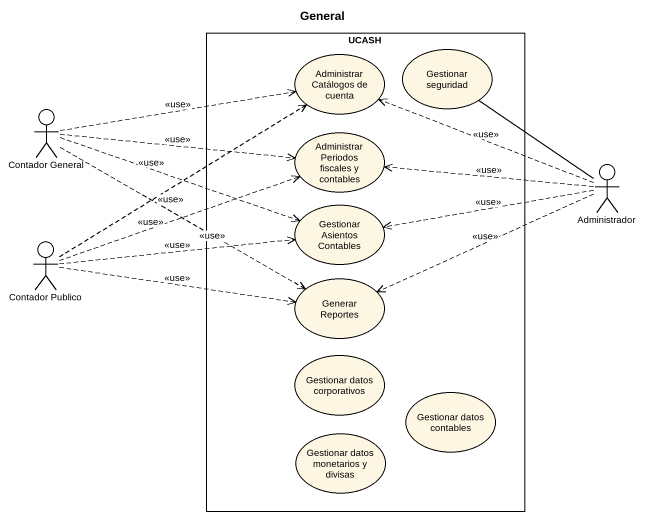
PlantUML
@startuml
title General
rectangle UCASH {
  usecase "Administrar Catálogos de cuenta" as Administrar_Catálogos_de
  usecase "Gestionar seguridad" as Gestionar_seguridad
  usecase "Administrar Periodos fiscales y contables" as Administrar_Periodos
  usecase "Gestionar Asientos Contables" as Gestionar_Asientos_Contables
  usecase "Generar Reportes" as Generar_Reportes
  usecase "Gestionar datos corporativos" as Gestionar_datos_corporativos
  usecase "Gestionar datos contables" as Gestionar_datos_contables
  usecase "Gestionar datos monetarios y divisas" as Gestionar_datos_monetarios
}
actor "Contador General" as Contador_General
actor Administrador
actor "Contador Publico" as Contador_Publico
Contador_General .right.> Administrar_Catálogos_de : <<use>>
Contador_General .right.> Administrar_Periodos : <<use>>
Contador_General .right.> Gestionar_Asientos_Contables : <<use>>
Contador_General .right.> Generar_Reportes : <<use>>
Administrador .left.> Administrar_Catálogos_de : <<use>>
Administrador -up- Gestionar_seguridad
Administrador .left.> Administrar_Periodos : <<use>>
Administrador .left.> Gestionar_Asientos_Contables : <<use>>
Administrador .left.> Generar_Reportes : <<use>>
Contador_Publico .up.> Administrar_Catálogos_de : <<use>>
Contador_Publico .right.> Administrar_Periodos : <<use>>
Contador_Publico .right.> Gestionar_Asientos_Contables : <<use>>
Contador_Publico .right.> Generar_Reportes : <<use>>
@enduml
